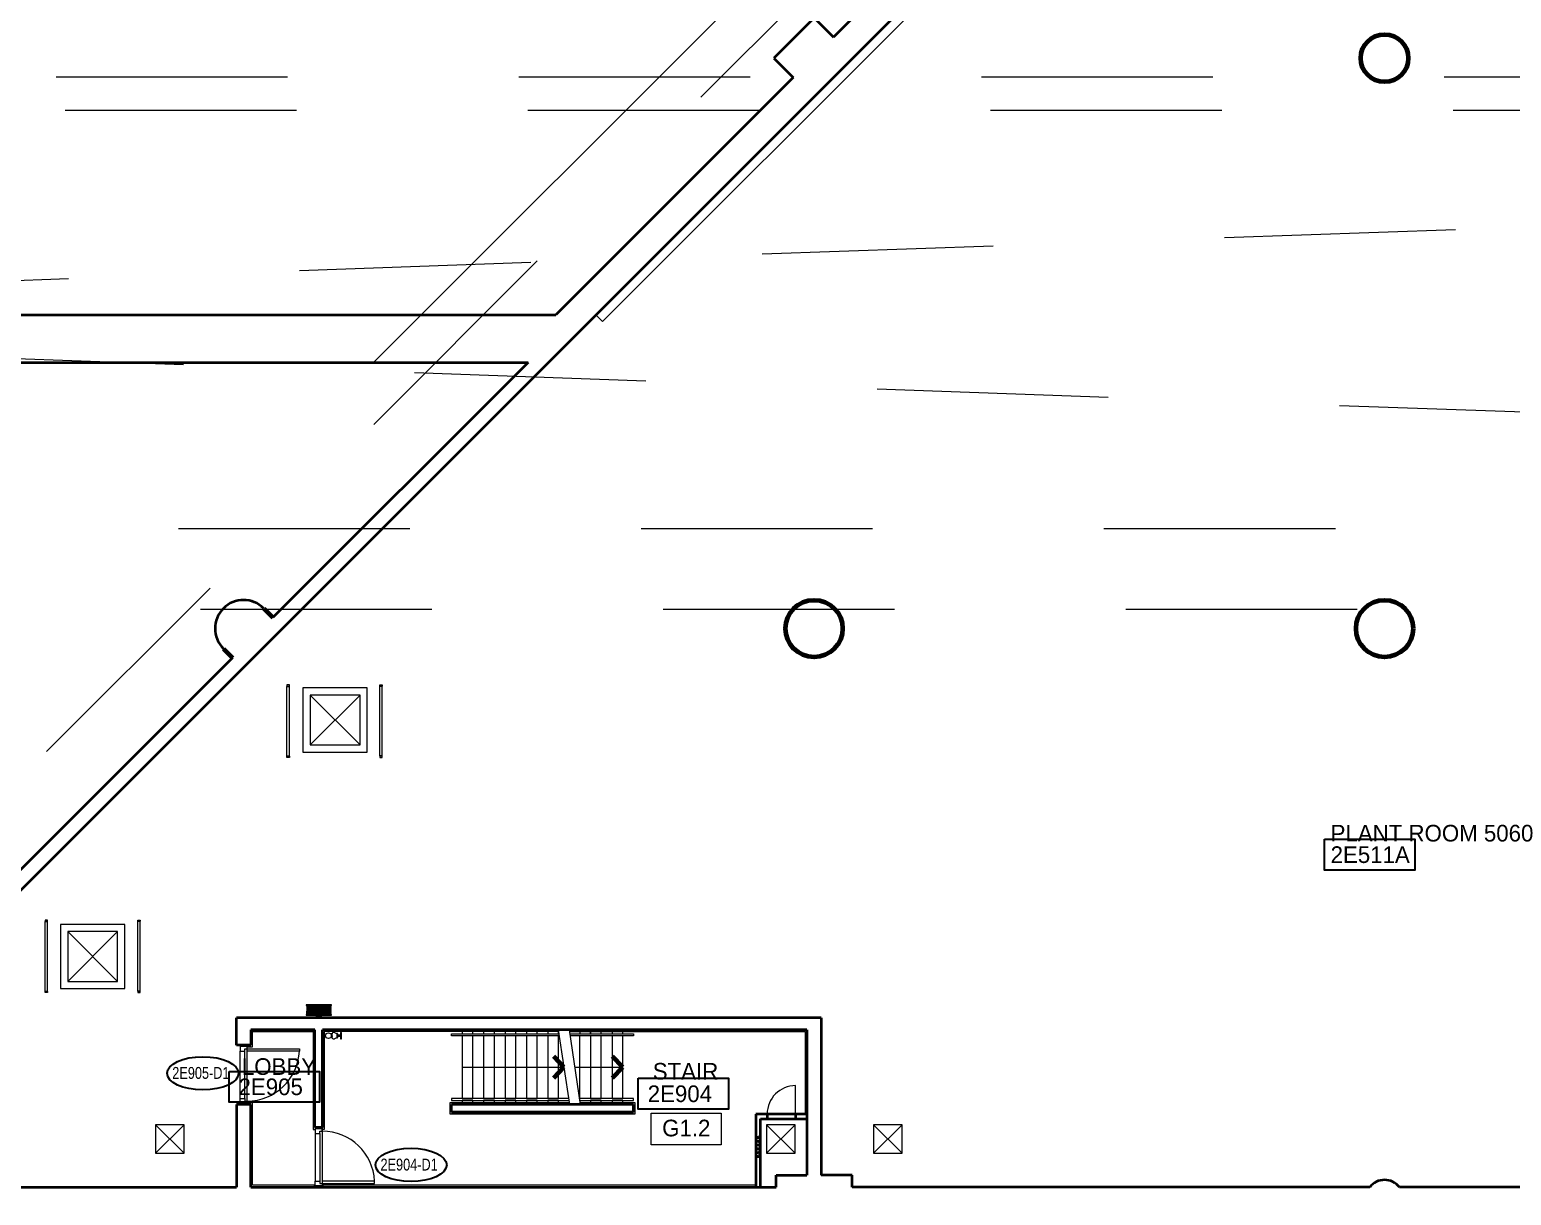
# Model space of a CAD drawing. Header units: metres. Extents: x 1807 to 3745, y 842 to 1968.
# Drawn here: x 3277.5 to 3308.67, y 1440.07 to 1464.6 of the extents above; entities that cross this region are included whole.
import ezdxf
from ezdxf.enums import TextEntityAlignment as Align

# ---------------------------------------------------------------- set-up
doc = ezdxf.new("R2010")
doc.units = ezdxf.units.M
doc.header["$MEASUREMENT"] = 0
doc.linetypes.add('DGN1', pattern=[7.299439, 0, -7.299439])
doc.linetypes.add('DGN2', pattern=[9.732586, 4.866293, -4.866293])
doc.layers.get('0').update_dxf_attribs({"lineweight": 0})
for name, color, linetype, lineweight in [('Level 1', 7, 'Continuous', 0), ('Level 31', 7, 'Continuous', 0), ('Level 33', 7, 'Continuous', 0), ('Primary Door', 7, 'Continuous', 0), ('TRIRIGA DOOR BOX', 7, 'Continuous', 0)]:
    doc.layers.add(name, color=color, linetype=linetype, lineweight=lineweight)
doc.styles.add('Style-CHAR_FAST_FONT', font='CHAR_FAST_FONT.shx', dxfattribs={"height": 0.2})

# ---------------------------------------------------------------- blocks, each defined once
blk = doc.blocks.new('AnonymusCell_204')
at = {"layer": 'Primary Door', "color": 7, "linetype": 'Continuous', "lineweight": 30}
blk.add_ellipse((0, 0), major_axis=(0.75, 0), ratio=0.466667, dxfattribs=at)
at = {"layer": 'Primary Door', "color": 7, "linetype": 'Continuous', "lineweight": 30, "style": 'Style-CHAR_FAST_FONT', "width": 0.799986}
blk.add_text('2E905-D1', height=0.25, dxfattribs=at).set_placement((-0.643, 0.133), align=Align.TOP_LEFT)
blk = doc.blocks.new('AnonymusCell_206')
at = {"layer": 'Primary Door', "color": 7, "linetype": 'Continuous', "lineweight": 30}
blk.add_ellipse((0, 0), major_axis=(0.75, 0), ratio=0.466667, dxfattribs=at)
at = {"layer": 'Primary Door', "color": 7, "linetype": 'Continuous', "lineweight": 30, "style": 'Style-CHAR_FAST_FONT', "width": 0.799986}
blk.add_text('2E904-D1', height=0.25, dxfattribs=at).set_placement((-0.643, 0.133), align=Align.TOP_LEFT)
blk = doc.blocks.new('RFNUM4_16')
at = {"layer": 'Level 33', "color": 7, "linetype": 'Continuous', "lineweight": 13, "extrusion": (0, 0, -1)}
blk.add_lwpolyline([(0.00154, -0.00207), (-0.00831, -0.00207), (-0.00831, 0.00235), (0.00154, 0.00235)], close=True, dxfattribs=at)
at = {"layer": 'Level 33', "color": 7, "linetype": 'Continuous', "lineweight": 13, "extrusion": (0, 0, -1), "style": 'Style-CHAR_FAST_FONT'}
blk.add_text('G1.2', height=0.002333, rotation=180, dxfattribs=at).set_placement((-0.00002, 0), align=Align.MIDDLE_LEFT)

msp = doc.modelspace()

# ---------------------------------------------------------------- linework, layer by layer
at = {"layer": 'Level 1', "color": 7, "linetype": 'DGN2', "lineweight": 0}
for p, q in [((3257.21, 1428.766), (3371.21, 1542.766)), ((3321.856, 1463.6), (3254, 1463.6)), ((3322.045, 1462.9), (3254, 1462.9)), ((3254, 1458.5), (3378, 1462.9)), ((3378, 1454.1), (3254, 1458.5)), ((3324.43, 1454.1), (3254, 1454.1)), ((3324.89, 1452.4), (3254, 1452.4)), ((3293.613, 1441.785), (3293.613, 1442.385))]:
    msp.add_line(p, q, dxfattribs=at)
at = {"layer": 'Level 1', "color": 7, "linetype": 'Continuous', "lineweight": 13}
for p, q in [((3284.736, 1457.6), (3364.375, 1537.239)), ((3284.736, 1457.6), (3265, 1457.6)), ((3282.963, 1450.814), (3282.913, 1450.814)), ((3282.913, 1450.814), (3282.913, 1450.789)), ((3282.913, 1450.789), (3282.963, 1450.789)), ((3282.913, 1449.319), (3282.913, 1450.784)), ((3282.913, 1450.784), (3282.963, 1450.784)), ((3282.963, 1450.789), (3282.963, 1450.814)), ((3282.963, 1449.319), (3282.963, 1450.784)), ((3284.45, 1450.6), (3283.4, 1450.6)), ((3283.4, 1450.6), (3283.4, 1449.55)), ((3284.45, 1449.55), (3284.45, 1450.6)), ((3284.863, 1450.789), (3284.863, 1450.814)), ((3284.863, 1450.814), (3284.913, 1450.814)), ((3284.913, 1450.789), (3284.863, 1450.789)), ((3284.863, 1449.319), (3284.863, 1450.784)), ((3284.913, 1450.784), (3284.863, 1450.784)), ((3284.913, 1450.814), (3284.913, 1450.789)), ((3284.913, 1449.319), (3284.913, 1450.784)), ((3282.913, 1449.319), (3282.963, 1449.319)), ((3282.913, 1449.314), (3282.963, 1449.314)), ((3282.913, 1449.289), (3282.913, 1449.314)), ((3282.963, 1449.289), (3282.913, 1449.289)), ((3282.963, 1449.314), (3282.963, 1449.289)), ((3283.4, 1449.55), (3284.45, 1449.55)), ((3284.913, 1449.319), (3284.863, 1449.319)), ((3284.913, 1449.314), (3284.863, 1449.314)), ((3284.863, 1449.314), (3284.863, 1449.289)), ((3284.863, 1449.289), (3284.913, 1449.289)), ((3284.913, 1449.289), (3284.913, 1449.314)), ((3277.878, 1445.866), (3277.828, 1445.866)), ((3277.828, 1445.866), (3277.828, 1445.841)), ((3277.878, 1445.841), (3277.878, 1445.866)), ((3279.778, 1445.841), (3279.778, 1445.866)), ((3279.778, 1445.866), (3279.828, 1445.866)), ((3279.828, 1445.866), (3279.828, 1445.841)), ((3277.828, 1445.841), (3277.878, 1445.841)), ((3277.828, 1444.371), (3277.828, 1445.836)), ((3277.828, 1445.836), (3277.878, 1445.836)), ((3277.878, 1444.371), (3277.878, 1445.836)), ((3279.35, 1445.625), (3278.3, 1445.625)), ((3278.3, 1445.625), (3278.3, 1444.575)), ((3279.35, 1444.575), (3279.35, 1445.625)), ((3279.828, 1445.841), (3279.778, 1445.841)), ((3279.778, 1444.371), (3279.778, 1445.836)), ((3279.828, 1445.836), (3279.778, 1445.836)), ((3279.828, 1444.371), (3279.828, 1445.836)), ((3277.828, 1444.371), (3277.878, 1444.371)), ((3277.828, 1444.366), (3277.878, 1444.366)), ((3277.828, 1444.341), (3277.828, 1444.366)), ((3277.878, 1444.341), (3277.828, 1444.341)), ((3277.878, 1444.366), (3277.878, 1444.341)), ((3278.3, 1444.575), (3279.35, 1444.575)), ((3279.828, 1444.371), (3279.778, 1444.371)), ((3279.828, 1444.366), (3279.778, 1444.366)), ((3279.778, 1444.366), (3279.778, 1444.341)), ((3279.778, 1444.341), (3279.828, 1444.341)), ((3279.828, 1444.341), (3279.828, 1444.366)), ((3283.849, 1444.085), (3283.319, 1444.085)), ((3283.319, 1444.085), (3283.319, 1444.07)), ((3283.319, 1444.07), (3283.849, 1444.07)), ((3283.849, 1444.07), (3283.849, 1444.085)), ((3283.849, 1443.879), (3283.319, 1443.879)), ((3283.319, 1443.879), (3283.319, 1443.865)), ((3283.319, 1443.865), (3283.849, 1443.865)), ((3283.849, 1443.865), (3283.849, 1443.879)), ((3282.188, 1443.197), (3282.188, 1443.522)), ((3282.188, 1443.522), (3283.463, 1443.522)), ((3283.463, 1443.522), (3283.463, 1441.463)), ((3288.619, 1443.522), (3283.698, 1443.522)), ((3283.698, 1443.522), (3283.698, 1441.463)), ((3288.619, 1443.56), (3288.856, 1441.985)), ((3288.847, 1443.56), (3289.083, 1441.985)), ((3288.847, 1443.522), (3293.812, 1443.522)), ((3293.812, 1443.522), (3293.812, 1441.785)), ((3282.085, 1443.235), (3282.085, 1443.197)), ((3282.085, 1443.197), (3282.188, 1443.197)), ((3282.085, 1441.985), (3282.085, 1442.022)), ((3282.188, 1442.022), (3282.085, 1442.022)), ((3282.188, 1440.287), (3282.188, 1442.022)), ((3288.856, 1442.022), (3286.338, 1442.022)), ((3286.338, 1442.022), (3286.338, 1441.787)), ((3290.238, 1442.022), (3289.083, 1442.022)), ((3290.238, 1441.787), (3290.238, 1442.022)), ((3280.75, 1441.56), (3280.15, 1441.56)), ((3280.15, 1441.56), (3280.15, 1440.96)), ((3280.75, 1440.96), (3280.75, 1441.56)), ((3283.505, 1441.5), (3283.505, 1441.463)), ((3283.655, 1441.5), (3283.655, 1441.463)), ((3286.338, 1441.787), (3290.238, 1441.787)), ((3293.6, 1441.56), (3293, 1441.56)), ((3293, 1441.56), (3293, 1440.96)), ((3293.6, 1440.96), (3293.6, 1441.56)), ((3295.85, 1441.56), (3295.25, 1441.56)), ((3295.25, 1441.56), (3295.25, 1440.96)), ((3295.85, 1440.96), (3295.85, 1441.56)), ((3283.463, 1441.463), (3283.505, 1441.463)), ((3283.698, 1441.463), (3283.655, 1441.463)), ((3280.15, 1440.96), (3280.75, 1440.96)), ((3293, 1440.96), (3293.6, 1440.96)), ((3295.25, 1440.96), (3295.85, 1440.96)), ((3283.495, 1440.287), (3282.188, 1440.287)), ((3283.495, 1440.25), (3283.495, 1440.287)), ((3283.665, 1440.287), (3283.665, 1440.25)), ((3292.775, 1440.287), (3283.665, 1440.287))]:
    msp.add_line(p, q, dxfattribs=at)
at = {"layer": 'Level 1', "color": 7, "linetype": 'Continuous', "lineweight": 40}
for p, q in [((3298.383, 1468.418), (3294.407, 1464.442)), ((3271.323, 1440.51), (3298.399, 1467.586)), ((3294, 1464.849), (3293.151, 1464)), ((3294, 1464.849), (3294.407, 1464.442)), ((3293.151, 1464), (3293.558, 1463.593)), ((3293.558, 1463.593), (3288.565, 1458.6)), ((3275.19, 1458.6), (3288.565, 1458.6)), ((3275.19, 1457.6), (3287.989, 1457.6)), ((3287.989, 1457.6), (3282.619, 1452.23)), ((3281.77, 1451.381), (3277.199, 1446.81)), ((3294.15, 1443.81), (3281.85, 1443.81)), ((3281.85, 1443.235), (3281.85, 1443.81)), ((3294.15, 1443.81), (3294.15, 1440.5)), ((3283.5, 1443.56), (3282.15, 1443.56)), ((3282.15, 1443.56), (3282.15, 1443.235)), ((3283.5, 1441.5), (3283.5, 1443.56)), ((3283.66, 1441.5), (3283.66, 1443.56)), ((3293.85, 1443.56), (3283.66, 1443.56)), ((3293.85, 1443.56), (3293.85, 1440.5)), ((3282.15, 1443.235), (3281.85, 1443.235)), ((3282.15, 1441.985), (3281.85, 1441.985)), ((3281.85, 1441.985), (3281.85, 1440.25)), ((3282.15, 1440.25), (3282.15, 1441.985)), ((3286.375, 1441.825), (3286.375, 1441.985)), ((3290.2, 1441.985), (3286.375, 1441.985)), ((3290.2, 1441.825), (3286.375, 1441.825)), ((3290.2, 1441.825), (3290.2, 1441.985)), ((3283.66, 1441.5), (3283.5, 1441.5)), ((3293.012, 1441.785), (3292.775, 1441.785)), ((3292.775, 1441.785), (3292.775, 1440.25)), ((3292.875, 1440.25), (3292.875, 1441.685)), ((3292.875, 1441.685), (3293.012, 1441.685)), ((3293.012, 1441.785), (3293.012, 1441.685)), ((3293.613, 1441.785), (3293.012, 1441.785)), ((3293.012, 1441.685), (3293.613, 1441.685)), ((3293.613, 1441.785), (3293.613, 1441.685)), ((3293.85, 1441.785), (3293.613, 1441.785)), ((3293.613, 1441.685), (3293.85, 1441.685)), ((3271.323, 1440.25), (3281.85, 1440.25)), ((3282.15, 1440.25), (3293.2, 1440.25)), ((3293.2, 1440.25), (3293.2, 1440.5)), ((3293.2, 1440.5), (3293.85, 1440.5)), ((3294.8, 1440.5), (3294.15, 1440.5)), ((3294.8, 1440.25), (3294.8, 1440.5)), ((3305.688, 1440.25), (3294.8, 1440.25)), ((3317.688, 1440.25), (3306.312, 1440.25))]:
    msp.add_line(p, q, dxfattribs=at)
at = {"layer": 'Level 1', "color": 7, "linetype": 'Continuous', "lineweight": 0}
for p, q in [((3289.553, 1458.457), (3298.505, 1467.409)), ((3289.411, 1458.6), (3289.553, 1458.457)), ((3284.6, 1450.75), (3283.25, 1450.75)), ((3283.25, 1450.75), (3283.25, 1449.4)), ((3283.4, 1449.55), (3284.45, 1450.6)), ((3284.45, 1449.55), (3283.4, 1450.6)), ((3284.6, 1449.4), (3284.6, 1450.75)), ((3283.25, 1449.4), (3284.6, 1449.4)), ((3279.5, 1445.775), (3278.15, 1445.775)), ((3278.15, 1445.775), (3278.15, 1444.425)), ((3278.3, 1444.575), (3279.35, 1445.625)), ((3279.35, 1444.575), (3278.3, 1445.625)), ((3279.5, 1444.425), (3279.5, 1445.775)), ((3278.15, 1444.425), (3279.5, 1444.425)), ((3283.829, 1444.068), (3283.339, 1444.068)), ((3283.829, 1444.05), (3283.339, 1444.05)), ((3283.829, 1444.031), (3283.339, 1444.031)), ((3283.829, 1444.013), (3283.339, 1444.013)), ((3283.829, 1443.994), (3283.339, 1443.994)), ((3283.829, 1443.976), (3283.339, 1443.976)), ((3283.827, 1443.957), (3283.339, 1443.957)), ((3283.827, 1443.957), (3283.339, 1443.957)), ((3283.829, 1443.938), (3283.339, 1443.938)), ((3283.829, 1443.92), (3283.339, 1443.92)), ((3283.829, 1443.901), (3283.339, 1443.901)), ((3283.829, 1443.883), (3283.339, 1443.883)), ((3283.831, 1443.473), (3283.848, 1443.473)), ((3283.848, 1443.396), (3283.831, 1443.396)), ((3283.85, 1443.481), (3283.85, 1443.482)), ((3283.85, 1443.482), (3283.865, 1443.482)), ((3283.865, 1443.453), (3283.85, 1443.453)), ((3283.865, 1443.416), (3283.85, 1443.416)), ((3283.865, 1443.387), (3283.85, 1443.387)), ((3283.975, 1443.482), (3283.965, 1443.482)), ((3283.965, 1443.482), (3283.965, 1443.387)), ((3283.965, 1443.387), (3283.975, 1443.387)), ((3283.975, 1443.387), (3283.975, 1443.482)), ((3283.987, 1443.457), (3283.975, 1443.457)), ((3283.975, 1443.457), (3283.975, 1443.412)), ((3283.987, 1443.445), (3283.975, 1443.445)), ((3283.987, 1443.424), (3283.975, 1443.424)), ((3283.975, 1443.412), (3283.984, 1443.412)), ((3284.007, 1443.447), (3284.007, 1443.442)), ((3284.042, 1443.442), (3284.007, 1443.442)), ((3284.007, 1443.442), (3284.007, 1443.427)), ((3284.007, 1443.427), (3284.007, 1443.423)), ((3284.007, 1443.427), (3284.042, 1443.427)), ((3284.062, 1443.502), (3284.042, 1443.502)), ((3284.042, 1443.502), (3284.042, 1443.367)), ((3284.042, 1443.427), (3284.042, 1443.442)), ((3284.042, 1443.367), (3284.062, 1443.367)), ((3284.062, 1443.367), (3284.062, 1443.502)), ((3286.375, 1443.432), (3286.375, 1443.472)), ((3286.375, 1443.472), (3288.632, 1443.472)), ((3288.638, 1443.432), (3286.375, 1443.432)), ((3286.825, 1443.522), (3286.6, 1443.522)), ((3286.6, 1443.522), (3286.6, 1443.472)), ((3286.6, 1443.472), (3286.825, 1443.472)), ((3286.825, 1443.432), (3286.6, 1443.432)), ((3286.6, 1443.432), (3286.6, 1442.112)), ((3286.825, 1443.472), (3286.825, 1443.522)), ((3286.825, 1442.112), (3286.825, 1443.432)), ((3287.275, 1443.522), (3287.05, 1443.522)), ((3287.05, 1443.522), (3287.05, 1443.472)), ((3287.05, 1443.472), (3287.275, 1443.472)), ((3287.275, 1443.432), (3287.05, 1443.432)), ((3287.05, 1443.432), (3287.05, 1442.112)), ((3287.275, 1443.472), (3287.275, 1443.522)), ((3287.275, 1442.112), (3287.275, 1443.432)), ((3287.725, 1443.522), (3287.5, 1443.522)), ((3287.5, 1443.522), (3287.5, 1443.472)), ((3287.5, 1443.472), (3287.725, 1443.472)), ((3287.725, 1443.432), (3287.5, 1443.432)), ((3287.5, 1443.432), (3287.5, 1442.112)), ((3287.725, 1443.472), (3287.725, 1443.522)), ((3287.725, 1442.112), (3287.725, 1443.432)), ((3288.175, 1443.522), (3287.95, 1443.522)), ((3287.95, 1443.522), (3287.95, 1443.472)), ((3287.95, 1443.472), (3288.175, 1443.472)), ((3288.175, 1443.432), (3287.95, 1443.432)), ((3287.95, 1443.432), (3287.95, 1442.112)), ((3288.175, 1443.472), (3288.175, 1443.522)), ((3288.175, 1442.112), (3288.175, 1443.432)), ((3288.625, 1443.522), (3288.4, 1443.522)), ((3288.4, 1443.522), (3288.4, 1443.472)), ((3288.4, 1443.472), (3288.625, 1443.472)), ((3288.625, 1443.432), (3288.4, 1443.432)), ((3288.4, 1443.432), (3288.4, 1442.112)), ((3288.625, 1443.472), (3288.625, 1443.522)), ((3288.625, 1442.112), (3288.625, 1443.432)), ((3288.859, 1443.472), (3290.2, 1443.472)), ((3289.075, 1443.432), (3288.865, 1443.432)), ((3290.2, 1443.432), (3288.865, 1443.432)), ((3289.3, 1443.522), (3289.075, 1443.522)), ((3289.075, 1443.522), (3289.075, 1443.472)), ((3289.075, 1443.472), (3289.3, 1443.472)), ((3289.075, 1442.112), (3289.075, 1443.432)), ((3289.525, 1443.522), (3289.3, 1443.522)), ((3289.3, 1443.522), (3289.3, 1443.472)), ((3289.3, 1443.472), (3289.3, 1443.522)), ((3289.3, 1443.472), (3289.525, 1443.472)), ((3289.525, 1443.432), (3289.3, 1443.432)), ((3289.3, 1443.432), (3289.3, 1442.112)), ((3289.525, 1443.472), (3289.525, 1443.522)), ((3289.525, 1442.112), (3289.525, 1443.432)), ((3289.975, 1443.522), (3289.75, 1443.522)), ((3289.75, 1443.522), (3289.75, 1443.472)), ((3289.75, 1443.472), (3289.975, 1443.472)), ((3289.975, 1443.432), (3289.75, 1443.432)), ((3289.75, 1443.432), (3289.75, 1442.112)), ((3289.975, 1443.472), (3289.975, 1443.522)), ((3289.975, 1442.112), (3289.975, 1443.432)), ((3290.2, 1443.472), (3290.2, 1443.432)), ((3282.075, 1443.21), (3281.925, 1443.21)), ((3281.925, 1443.21), (3281.925, 1443.11)), ((3282.075, 1443.21), (3281.925, 1443.21)), ((3281.925, 1443.21), (3281.925, 1443.11)), ((3281.925, 1442.11), (3281.925, 1443.11)), ((3281.925, 1443.11), (3282.025, 1443.11)), ((3281.925, 1443.11), (3282.025, 1443.11)), ((3282.025, 1443.11), (3282.025, 1443.16)), ((3282.025, 1443.16), (3282.075, 1443.16)), ((3282.025, 1443.11), (3282.025, 1443.16)), ((3282.025, 1443.16), (3282.075, 1443.16)), ((3282.025, 1442.11), (3282.025, 1443.11)), ((3282.075, 1443.16), (3282.075, 1443.21)), ((3282.075, 1443.16), (3282.075, 1443.21)), ((3282.075, 1442.01), (3282.075, 1443.16)), ((3282.075, 1443.16), (3283.175, 1443.16)), ((3282.075, 1443.11), (3282.075, 1443.16)), ((3283.175, 1443.11), (3282.075, 1443.11)), ((3283.175, 1443.16), (3283.175, 1443.11)), ((3286.6, 1442.772), (3288.738, 1442.772)), ((3288.965, 1442.772), (3289.975, 1442.772)), ((3288.837, 1442.112), (3286.375, 1442.112)), ((3286.375, 1442.112), (3286.375, 1442.072)), ((3286.6, 1442.112), (3286.825, 1442.112)), ((3287.05, 1442.112), (3287.275, 1442.112)), ((3287.5, 1442.112), (3287.725, 1442.112)), ((3287.95, 1442.112), (3288.175, 1442.112)), ((3288.4, 1442.112), (3288.625, 1442.112)), ((3290.2, 1442.112), (3289.064, 1442.112)), ((3289.3, 1442.112), (3289.525, 1442.112)), ((3289.75, 1442.112), (3289.975, 1442.112)), ((3290.2, 1442.072), (3290.2, 1442.112)), ((3281.925, 1442.01), (3281.925, 1442.11)), ((3281.925, 1442.11), (3282.025, 1442.11)), ((3281.925, 1442.01), (3281.925, 1442.11)), ((3281.925, 1442.11), (3282.025, 1442.11)), ((3282.075, 1442.01), (3281.925, 1442.01)), ((3282.075, 1442.01), (3281.925, 1442.01)), ((3282.025, 1442.11), (3282.025, 1442.06)), ((3282.025, 1442.11), (3282.025, 1442.06)), ((3282.025, 1442.06), (3282.075, 1442.06)), ((3282.025, 1442.06), (3282.075, 1442.06)), ((3282.075, 1442.06), (3282.075, 1442.01)), ((3282.075, 1442.06), (3282.075, 1442.01)), ((3286.375, 1442.072), (3288.843, 1442.072)), ((3286.825, 1442.072), (3286.6, 1442.072)), ((3286.6, 1442.072), (3286.6, 1442.022)), ((3286.6, 1442.022), (3286.825, 1442.022)), ((3286.825, 1442.022), (3286.825, 1442.072)), ((3287.275, 1442.072), (3287.05, 1442.072)), ((3287.05, 1442.072), (3287.05, 1442.022)), ((3287.05, 1442.022), (3287.275, 1442.022)), ((3287.275, 1442.022), (3287.275, 1442.072)), ((3287.725, 1442.072), (3287.5, 1442.072)), ((3287.5, 1442.072), (3287.5, 1442.022)), ((3287.5, 1442.022), (3287.725, 1442.022)), ((3287.725, 1442.022), (3287.725, 1442.072)), ((3288.175, 1442.072), (3287.95, 1442.072)), ((3287.95, 1442.072), (3287.95, 1442.022)), ((3287.95, 1442.022), (3288.175, 1442.022)), ((3288.175, 1442.022), (3288.175, 1442.072)), ((3288.625, 1442.072), (3288.4, 1442.072)), ((3288.4, 1442.072), (3288.4, 1442.022)), ((3288.4, 1442.022), (3288.625, 1442.022)), ((3288.625, 1442.022), (3288.625, 1442.072)), ((3289.07, 1442.072), (3290.2, 1442.072)), ((3289.525, 1442.072), (3289.3, 1442.072)), ((3289.3, 1442.072), (3289.3, 1442.022)), ((3289.3, 1442.022), (3289.525, 1442.022)), ((3289.525, 1442.022), (3289.525, 1442.072)), ((3289.975, 1442.072), (3289.75, 1442.072)), ((3289.75, 1442.072), (3289.75, 1442.022)), ((3289.75, 1442.022), (3289.975, 1442.022)), ((3289.975, 1442.022), (3289.975, 1442.072)), ((3280.15, 1440.96), (3280.75, 1441.56)), ((3280.75, 1440.96), (3280.15, 1441.56)), ((3293, 1440.96), (3293.6, 1441.56)), ((3293, 1441.56), (3293.6, 1440.96)), ((3293.6, 1440.96), (3293, 1441.56)), ((3295.25, 1440.96), (3295.85, 1441.56)), ((3295.25, 1441.56), (3295.85, 1440.96)), ((3295.85, 1440.96), (3295.25, 1441.56)), ((3283.655, 1441.475), (3283.505, 1441.475)), ((3283.505, 1441.475), (3283.505, 1441.375)), ((3283.505, 1441.475), (3283.505, 1441.375)), ((3283.655, 1441.475), (3283.505, 1441.475)), ((3283.505, 1441.375), (3283.505, 1440.375)), ((3283.505, 1441.375), (3283.605, 1441.375)), ((3283.505, 1441.375), (3283.605, 1441.375)), ((3283.605, 1441.375), (3283.605, 1441.425)), ((3283.605, 1441.425), (3283.655, 1441.425)), ((3283.605, 1441.375), (3283.605, 1441.425)), ((3283.605, 1441.425), (3283.655, 1441.425)), ((3283.605, 1441.375), (3283.605, 1440.375)), ((3283.655, 1441.475), (3283.655, 1440.325)), ((3283.655, 1441.425), (3283.655, 1441.475)), ((3283.655, 1441.425), (3283.655, 1441.475)), ((3283.505, 1440.275), (3283.505, 1440.375)), ((3283.505, 1440.375), (3283.605, 1440.375)), ((3283.505, 1440.375), (3283.605, 1440.375)), ((3283.505, 1440.275), (3283.505, 1440.375)), ((3283.655, 1440.275), (3283.505, 1440.275)), ((3283.655, 1440.275), (3283.505, 1440.275)), ((3283.605, 1440.375), (3283.605, 1440.325)), ((3283.605, 1440.375), (3283.605, 1440.325)), ((3283.605, 1440.325), (3283.655, 1440.325)), ((3283.605, 1440.325), (3283.655, 1440.325)), ((3284.755, 1440.375), (3283.655, 1440.375)), ((3283.655, 1440.375), (3283.655, 1440.325)), ((3283.655, 1440.325), (3283.655, 1440.275)), ((3283.655, 1440.325), (3284.755, 1440.325)), ((3283.655, 1440.325), (3283.655, 1440.275)), ((3284.755, 1440.325), (3284.755, 1440.375))]:
    msp.add_line(p, q, dxfattribs=at)
at = {"layer": 'Level 1', "color": 7, "linetype": 'Continuous', "lineweight": 70}
for p, q in [((3282.424, 1452.424), (3282.619, 1452.23)), ((3281.576, 1451.576), (3281.77, 1451.381)), ((3288.738, 1442.772), (3288.525, 1442.996)), ((3288.525, 1442.549), (3288.738, 1442.772)), ((3289.975, 1442.772), (3289.763, 1442.996)), ((3289.763, 1442.549), (3289.975, 1442.772))]:
    msp.add_line(p, q, dxfattribs=at)
at = {"layer": 'Level 1', "color": 7, "linetype": 'DGN1', "lineweight": 0}
for p, q in [((3283.536, 1443.859), (3283.536, 1444.066)), ((3283.633, 1443.859), (3283.633, 1444.066))]:
    msp.add_line(p, q, dxfattribs=at)
at = {"layer": 'Level 1', "color": 7, "linetype": 'Continuous', "lineweight": 30}
for p, q in [((3283.635, 1443.859), (3283.533, 1443.859)), ((3283.533, 1443.859), (3283.533, 1443.829)), ((3283.533, 1443.829), (3283.635, 1443.829)), ((3283.635, 1443.829), (3283.635, 1443.859))]:
    msp.add_line(p, q, dxfattribs=at)
at = {"layer": 'Level 1', "color": 7, "linetype": 'Continuous', "lineweight": 70}
for centre, radius in [((3306, 1464), 0.5), ((3294, 1452), 0.6), ((3306, 1452), 0.6)]:
    msp.add_circle(centre, radius, dxfattribs=at)
at = {"layer": 'Level 1', "color": 7, "linetype": 'Continuous', "lineweight": 13}
msp.add_circle((3283.785, 1443.435), 0.06, dxfattribs=at)
at = {"layer": 'Level 1', "color": 7, "linetype": 'Continuous', "lineweight": 30}
for centre in [(3292.828, 1441.294), (3292.828, 1441.214), (3292.828, 1441.134), (3292.828, 1441.054), (3292.828, 1440.974), (3292.828, 1440.894)]:
    msp.add_circle(centre, 0.0175, dxfattribs=at)
at = {"layer": 'Level 1', "color": 7, "linetype": 'Continuous', "lineweight": 40}
for centre, radius, start, end in [((3282, 1452), 0.6, 45, 225), ((3306, 1440), 0.4, 38.6804, 141.3196)]:
    msp.add_arc(centre, radius, start, end, dxfattribs=at)
at = {"layer": 'Level 1', "color": 7, "linetype": 'Continuous', "lineweight": 0}
for centre, radius, start, end in [((3283.887, 1443.468), 0.04, 158.767, 201.233), ((3283.887, 1443.402), 0.04, 158.767, 201.233), ((3283.918, 1443.435), 0.0701, 164.7036, 195.2964), ((3283.896, 1443.469), 0.0339, 61.1573, 156.7573), ((3283.828, 1443.468), 0.04, 338.767, 21.233), ((3283.797, 1443.435), 0.0701, 344.7036, 15.2964), ((3283.828, 1443.402), 0.04, 338.767, 21.233), ((3283.896, 1443.401), 0.0339, 203.2427, 298.8427), ((3283.961, 1443.562), 0.0799, 232.5986, 272.7841), ((3283.961, 1443.308), 0.0799, 87.2159, 127.4014), ((3283.986, 1443.418), 0.00618, 256.1244, 76.1244), ((3283.986, 1443.451), 0.00618, 283.8756, 76.1244), ((3283.98, 1443.435), 0.0127, 304.4192, 55.5808), ((3284.007, 1443.467), 0.0205, 219.866, 270.7387), ((3284.007, 1443.403), 0.0205, 89.2613, 140.134), ((3282.075, 1443.16), 1.1, 270, 357.3974), ((3283.655, 1440.325), 1.1, 2.6026, 90)]:
    msp.add_arc(centre, radius, start, end, dxfattribs=at)
at = {"layer": 'Level 1', "color": 7, "linetype": 'DGN2', "lineweight": 0}
msp.add_arc((3293.613, 1441.785), 0.6, 90, 180, dxfattribs=at)
at = {"layer": 'Level 1', "color": 7, "linetype": 'Continuous', "lineweight": 0}
for centre, major_axis, ratio in [((3283.346, 1444.059), (-0.017, 0), 0.578813), ((3283.346, 1444.041), (-0.017, 0), 0.578813), ((3283.346, 1444.022), (-0.017, 0), 0.578813), ((3283.346, 1444.004), (-0.017, 0), 0.578813), ((3283.346, 1443.985), (-0.017, 0), 0.578813), ((3283.346, 1443.967), (-0.017, 0), 0.578813), ((3283.823, 1443.947), (0.017, 0), 0.578812), ((3283.823, 1443.929), (0.017, 0), 0.578812), ((3283.823, 1443.91), (0.017, 0), 0.578812), ((3283.823, 1443.892), (0.017, 0), 0.578812)]:
    msp.add_ellipse(centre, major_axis=major_axis, ratio=ratio, start_param=5.123349, end_param=7.619689, dxfattribs=at)
at = {"layer": 'Level 1', "color": 7, "linetype": 'Continuous', "lineweight": 0, "extrusion": (0, 0, -1)}
for centre, major_axis, ratio in [((3283.823, 1444.059), (-0.017, 0), 0.578812), ((3283.823, 1444.041), (-0.017, 0), 0.578812), ((3283.823, 1444.022), (-0.017, 0), 0.578812), ((3283.823, 1444.004), (-0.017, 0), 0.578812), ((3283.823, 1443.985), (-0.017, 0), 0.578812), ((3283.346, 1443.947), (0.017, 0), 0.578813), ((3283.346, 1443.929), (0.017, 0), 0.578813), ((3283.346, 1443.91), (0.017, 0), 0.578813), ((3283.346, 1443.892), (0.017, 0), 0.578813), ((3283.823, 1443.967), (-0.017, 0), 0.578812)]:
    msp.add_ellipse(centre, major_axis=major_axis, ratio=ratio, start_param=1.981756, end_param=4.478097, dxfattribs=at)
at = {"layer": 'TRIRIGA DOOR BOX', "color": 251, "linetype": 'Continuous', "lineweight": 30, "true_color": 0x555555}
for points in [[(3304.739, 1447.568), (3306.639, 1447.568), (3306.639, 1446.918), (3304.739, 1446.918)], [(3281.694, 1442.684), (3283.594, 1442.684), (3283.594, 1442.034), (3281.694, 1442.034)], [(3290.3, 1442.538), (3292.2, 1442.538), (3292.2, 1441.888), (3290.3, 1441.888)]]:
    msp.add_lwpolyline(points, close=True, dxfattribs=at)

# ---------------------------------------------------------------- block references
at = {"color": 7, "linetype": 'Continuous', "lineweight": 0}
for name, p in [('AnonymusCell_204', (3281.143, 1442.643)), ('AnonymusCell_206', (3285.523, 1440.715))]:
    msp.add_blockref(name, p, dxfattribs=at)
at = {"color": 7, "linetype": 'Continuous', "lineweight": 13, "extrusion": (0, 0, -1), "xscale": 149.9997392292361, "yscale": 149.9997392292361, "zscale": 149.9997392292361, "rotation": 180}
msp.add_blockref('RFNUM4_16', (-3290.802, 1441.492), dxfattribs=at)

# ---------------------------------------------------------------- texts
at = {"layer": 'Level 31', "color": 7, "linetype": 'Continuous', "lineweight": 30, "style": 'Style-CHAR_FAST_FONT'}
for s, p in [('PLANT ROOM 5060', (3304.865, 1447.695)), ('LOBBY', (3281.965, 1442.785))]:
    msp.add_text(s, height=0.35, dxfattribs=at).set_placement(p, align=Align.MIDDLE_LEFT)
at = {"layer": 'Level 31', "color": 7, "linetype": 'Continuous', "lineweight": 13, "style": 'Style-CHAR_FAST_FONT'}
msp.add_text('STAIR', height=0.35, dxfattribs=at).set_placement((3290.607, 1442.686), align=Align.MIDDLE_LEFT)
at = {"layer": 'Level 33', "color": 7, "linetype": 'Continuous', "lineweight": 13, "style": 'Style-CHAR_FAST_FONT'}
for s, p in [('2E511A', (3304.865, 1447.243)), ('2E905', (3281.894, 1442.359)), ('2E904', (3290.501, 1442.213))]:
    msp.add_text(s, height=0.35, dxfattribs=at).set_placement(p, align=Align.MIDDLE_LEFT)

doc.saveas('drawing.dxf')
